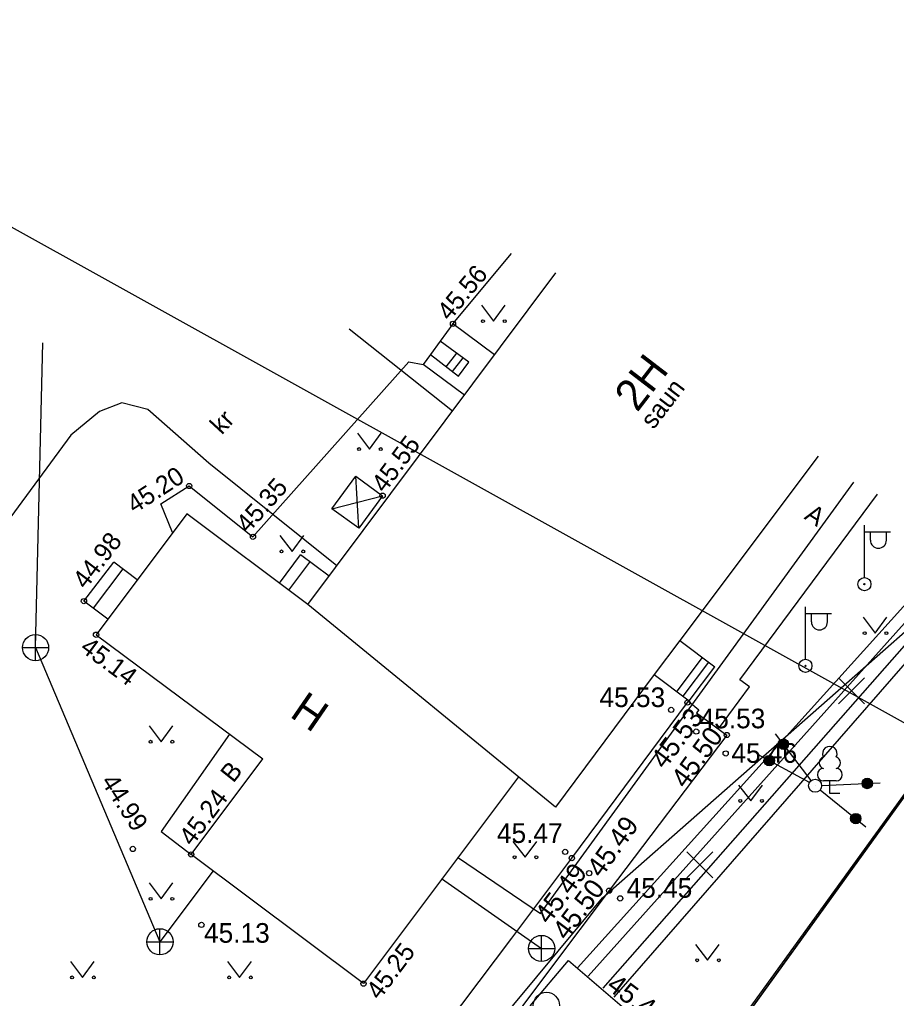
# Model space of a CAD drawing. Extents: x 641898 to 642152, y 6456148 to 6456452.
# Drawn here: x 642060.59 to 642094.09, y 6456368.2 to 6456405.58 of the extents above; entities that cross this region are included whole.
import ezdxf

# ---------------------------------------------------------------- set-up
doc = ezdxf.new("R2010")
doc.units = 0
for name, color, linetype in [('AED', 7, 'Continuous'), ('HALJASTUS', 7, 'Continuous'), ('HOONE', 7, 'Continuous'), ('HOONEDET', 7, 'Continuous'), ('KKAEV', 7, 'Continuous'), ('KORGUS', 7, 'Continuous'), ('KTRASS', 7, 'Continuous'), ('MPKAABEL', 7, 'Continuous'), ('PIIR', 7, 'Continuous'), ('POST', 7, 'Continuous'), ('PUU', 7, 'Continuous'), ('SIOHULIIN', 7, 'Continuous'), ('TEE', 7, 'Continuous'), ('TKAEV', 7, 'Continuous'), ('TTRASS', 7, 'Continuous'), ('VORMISTUS', 7, 'Continuous'), ('VTRASS', 7, 'Continuous')]:
    doc.layers.add(name, color=color, linetype=linetype)

msp = doc.modelspace()

# ---------------------------------------------------------------- linework, layer by layer
at = {"layer": 'AED'}
msp.add_lwpolyline([(642086.606, 6456365.23), (642097.139, 6456379.776)], dxfattribs=at)
at = {"layer": 'HALJASTUS'}
for p, q in [((642078.233, 6456394.667), (642078.696, 6456394.06)), ((642078.696, 6456394.06), (642079.142, 6456394.667)), ((642073.498, 6456389.786), (642073.961, 6456389.179)), ((642073.961, 6456389.179), (642074.407, 6456389.786)), ((642070.538, 6456385.877), (642071.001, 6456385.27)), ((642071.001, 6456385.27), (642071.447, 6456385.877)), ((642092.813, 6456382.751), (642093.276, 6456382.144)), ((642093.276, 6456382.144), (642093.722, 6456382.751)), ((642065.537, 6456378.607), (642066, 6456378)), ((642066, 6456378), (642066.446, 6456378.607)), ((642088.06, 6456376.347), (642088.523, 6456375.74)), ((642088.523, 6456375.74), (642088.969, 6456376.347)), ((642079.441, 6456374.194), (642079.904, 6456373.587)), ((642079.904, 6456373.587), (642080.35, 6456374.194)), ((642065.537, 6456372.607), (642066, 6456372)), ((642066, 6456372), (642066.446, 6456372.607)), ((642086.412, 6456370.26), (642086.875, 6456369.653)), ((642086.875, 6456369.653), (642087.321, 6456370.26)), ((642062.537, 6456369.607), (642063, 6456369)), ((642063, 6456369), (642063.446, 6456369.607)), ((642068.537, 6456369.607), (642069, 6456369)), ((642069, 6456369), (642069.446, 6456369.607))]:
    msp.add_line(p, q, dxfattribs=at)
for centre in [(642078.295, 6456394.06), (642079.124, 6456394.06), (642073.56, 6456389.179), (642074.389, 6456389.179), (642070.6, 6456385.27), (642071.429, 6456385.27), (642092.875, 6456382.144), (642093.704, 6456382.144), (642065.599, 6456378), (642066.428, 6456378), (642088.122, 6456375.74), (642088.951, 6456375.74), (642079.503, 6456373.587), (642080.332, 6456373.587), (642065.599, 6456372), (642066.428, 6456372), (642086.474, 6456369.653), (642087.303, 6456369.653), (642062.599, 6456369), (642063.428, 6456369), (642068.599, 6456369), (642069.428, 6456369)]:
    msp.add_circle(centre, 0.055, dxfattribs=at)
at = {"layer": 'HOONE'}
for p, q in [((642078.735, 6456392.773), (642077.148, 6456393.96)), ((642077.583, 6456391.231), (642076.011, 6456392.406)), ((642070.518, 6456384.056), (642071.325, 6456385.134)), ((642072.415, 6456384.319), (642071.325, 6456385.134)), ((642063.052, 6456383.371), (642064.19, 6456384.864)), ((642065.09, 6456384.189), (642064.19, 6456384.864)), ((642063.965, 6456382.687), (642063.052, 6456383.371)), ((642081.059, 6456375.502), (642071.609, 6456383.24))]:
    msp.add_line(p, q, dxfattribs=at)
for points in [[(642071.609, 6456383.24), (642081.082, 6456395.913)], [(642077.148, 6456393.96), (642076.662, 6456393.299), (642076.295, 6456392.785), (642076.011, 6456392.406)], [(642091.099, 6456388.904), (642085.809, 6456381.87), (642084.833, 6456380.572), (642081.059, 6456375.502)], [(642071.609, 6456383.24), (642066.976, 6456386.705), (642063.515, 6456382.087), (642069.884, 6456377.347)], [(642085.809, 6456381.87), (642087.149, 6456380.862)], [(642086.67, 6456381.223), (642085.694, 6456379.925)], [(642086.91, 6456381.042), (642085.934, 6456379.745)], [(642084.833, 6456380.572), (642086.173, 6456379.564)], [(642086.173, 6456379.564), (642087.149, 6456380.862)], [(642079.649, 6456376.657), (642073.731, 6456368.761), (642067.147, 6456373.696), (642069.884, 6456377.347)]]:
    msp.add_lwpolyline(points, dxfattribs=at)
at = {"layer": 'HOONEDET'}
for p, q in [((642076.892, 6456392.323), (642077.292, 6456392.841)), ((642077.129, 6456392.14), (642077.535, 6456392.664)), ((642073.547, 6456386.153), (642073.439, 6456388.138)), ((642072.526, 6456386.894), (642074.46, 6456387.397)), ((642070.879, 6456383.786), (642071.686, 6456384.864)), ((642063.421, 6456383.095), (642064.547, 6456384.597))]:
    msp.add_line(p, q, dxfattribs=at)
for points in [[(642076.295, 6456392.785), (642077.361, 6456391.96), (642077.76, 6456392.5), (642076.662, 6456393.299)], [(642074.46, 6456387.397), (642073.547, 6456386.153), (642072.526, 6456386.894), (642073.439, 6456388.138), (642074.46, 6456387.397)]]:
    msp.add_lwpolyline(points, dxfattribs=at)
at = {"layer": 'KKAEV'}
for p, q in [((642061.203, 6456381.093), (642061.203, 6456382.093)), ((642060.703, 6456381.593), (642061.703, 6456381.593)), ((642065.955, 6456369.858), (642065.955, 6456370.858)), ((642080.534, 6456369.605), (642080.534, 6456370.605)), ((642065.455, 6456370.358), (642066.455, 6456370.358)), ((642080.034, 6456370.105), (642081.034, 6456370.105))]:
    msp.add_line(p, q, dxfattribs=at)
for centre in [(642061.203, 6456381.593), (642065.955, 6456370.358), (642080.534, 6456370.105)]:
    msp.add_circle(centre, 0.5, dxfattribs=at)
at = {"layer": 'KORGUS'}
for centre in [(642077.148, 6456393.96), (642067.074, 6456387.767), (642074.46, 6456387.397), (642069.508, 6456385.828), (642063.052, 6456383.371), (642063.515, 6456382.087), (642086.106, 6456379.495), (642085.48, 6456379.215), (642086.442, 6456378.388), (642087.606, 6456378.256), (642087.566, 6456377.553), (642064.916, 6456373.905), (642067.147, 6456373.696), (642081.436, 6456373.792), (642081.688, 6456373.557), (642082.353, 6456372.98), (642083.115, 6456372.312), (642083.535, 6456372.016), (642067.538, 6456371.005), (642073.731, 6456368.761)]:
    msp.add_circle(centre, 0.1, dxfattribs=at)
at = {"layer": 'KTRASS'}
for p in [(642061.203, 6456381.593), (642067.986, 6456373.067)]:
    msp.add_line(p, (642065.955, 6456370.358), dxfattribs=at)
for points in [[(642073.18, 6456393.768), (642077.136, 6456390.634)], [(642061.203, 6456381.593), (642061.482, 6456393.237)], [(642076.713, 6456372.779), (642080.534, 6456370.105)]]:
    msp.add_lwpolyline(points, dxfattribs=at)
at = {"layer": 'MPKAABEL'}
msp.add_lwpolyline([(642042.36, 6456305.86), (642047.37, 6456314.74), (642052.34, 6456323.35), (642055.18, 6456328.48), (642057.58, 6456334.2), (642061.95, 6456342.69), (642065.5, 6456351.11), (642065.94, 6456351.48), (642068.02, 6456352.88), (642068.81, 6456353.66), (642074.015, 6456361.398), (642075.265, 6456362.909), (642082.862, 6456372.041), (642091.541, 6456379.68), (642096.542, 6456384.081)], dxfattribs=at)
at = {"layer": 'PIIR'}
for points in [[(642014.833, 6456379.743), (642022.41, 6456385.37), (642046.27, 6456403.18), (642048.75, 6456408.2), (642051.82, 6456407.19), (642085.36, 6456416.4), (642109.3, 6456396.57), (642073.4, 6456346.82), (642063.74, 6456333.42), (642017.92, 6456331.38), (641993.48, 6456331.76), (641987.367, 6456331.835)], [(642088.288, 6456334.305), (642063.74, 6456333.42), (642109.3, 6456396.57), (642134.8, 6456380.23), (642123.086, 6456366.473)]]:
    msp.add_lwpolyline(points, dxfattribs=at)
at = {"layer": 'POST'}
for p, q in [((642092.865, 6456384.268), (642092.865, 6456386.268)), ((642092.865, 6456386.018), (642093.865, 6456386.018)), ((642093.092, 6456385.697), (642093.092, 6456386.018)), ((642093.705, 6456385.697), (642093.705, 6456386.018)), ((642092.865, 6456384.018), (642092.865, 6456384.018)), ((642090.612, 6456381.147), (642090.612, 6456383.147)), ((642090.612, 6456382.897), (642091.612, 6456382.897)), ((642090.838, 6456382.576), (642090.838, 6456382.897)), ((642091.451, 6456382.576), (642091.451, 6456382.897)), ((642090.612, 6456380.897), (642090.612, 6456380.897))]:
    msp.add_line(p, q, dxfattribs=at)
for centre, radius in [((642092.865, 6456384.018), 0.25), ((642092.865, 6456384.018), 0.0234), ((642090.612, 6456380.897), 0.25), ((642090.612, 6456380.897), 0.0234), ((642090.981, 6456376.318), 0.25)]:
    msp.add_circle(centre, radius, dxfattribs=at)
for centre in [(642093.398, 6456385.697), (642091.145, 6456382.576)]:
    msp.add_arc(centre, 0.306, 180, 0, dxfattribs=at)
at = {"layer": 'PUU'}
for p, q in [((642091.783, 6456376.501), (642091.303, 6456376.501)), ((642091.543, 6456376.026), (642091.543, 6456376.501)), ((642091.923, 6456376.026), (642091.543, 6456376.026))]:
    msp.add_line(p, q, dxfattribs=at)
for centre, radius, start, end in [((642091.543, 6456377.546), 0.277, 332.5799, 207.4201), ((642091.373, 6456377.199), 0.233, 109.0217, 253.1415), ((642091.713, 6456377.199), 0.233, 286.8508, 70.9859), ((642091.305, 6456376.739), 0.238, 90.0016, 269.3953), ((642091.78, 6456376.739), 0.238, 270.6047, 89.9984)]:
    msp.add_arc(centre, radius, start, end, dxfattribs=at)
at = {"layer": 'SIOHULIIN'}
for p, q in [((642090.83, 6456376.517), (642089.47, 6456378.298)), ((642090.762, 6456376.439), (642088.797, 6456377.516)), ((642091.231, 6456376.329), (642093.469, 6456376.429)), ((642090.981, 6456376.318), (642090.981, 6456376.318)), ((642090.981, 6456376.318), (642090.981, 6456376.318)), ((642090.981, 6456376.318), (642090.981, 6456376.318)), ((642090.982, 6456376.318), (642090.982, 6456376.318)), ((642091.175, 6456376.161), (642092.919, 6456374.753))]:
    msp.add_line(p, q, dxfattribs=at)
for centre, radius in [((642089.771, 6456377.904), 0.199), ((642089.771, 6456377.904), 0.19), ((642089.771, 6456377.904), 0.18), ((642089.771, 6456377.904), 0.171), ((642089.771, 6456377.904), 0.162), ((642089.771, 6456377.904), 0.152), ((642089.771, 6456377.904), 0.143), ((642089.771, 6456377.904), 0.133), ((642089.771, 6456377.904), 0.124), ((642089.771, 6456377.904), 0.114), ((642089.771, 6456377.904), 0.105), ((642089.771, 6456377.904), 0.0953), ((642089.771, 6456377.904), 0.0858), ((642089.771, 6456377.904), 0.0763), ((642089.771, 6456377.904), 0.0669), ((642089.771, 6456377.904), 0.0574), ((642089.771, 6456377.904), 0.0479), ((642089.771, 6456377.904), 0.0385), ((642089.771, 6456377.904), 0.029), ((642089.771, 6456377.904), 0.0195), ((642089.771, 6456377.904), 0.0101), ((642089.771, 6456377.904), 0.00061), ((642089.233, 6456377.278), 0.199), ((642089.233, 6456377.278), 0.19), ((642089.233, 6456377.278), 0.18), ((642089.233, 6456377.278), 0.171), ((642089.233, 6456377.278), 0.162), ((642089.233, 6456377.278), 0.152), ((642089.233, 6456377.278), 0.143), ((642089.233, 6456377.278), 0.133), ((642089.233, 6456377.278), 0.124), ((642089.233, 6456377.278), 0.114), ((642089.233, 6456377.278), 0.105), ((642089.233, 6456377.278), 0.0953), ((642089.233, 6456377.278), 0.0858), ((642089.233, 6456377.278), 0.0763), ((642089.233, 6456377.278), 0.0669), ((642089.233, 6456377.278), 0.0574), ((642089.233, 6456377.278), 0.0479), ((642089.233, 6456377.278), 0.0385), ((642089.233, 6456377.278), 0.029), ((642089.233, 6456377.278), 0.0195), ((642089.233, 6456377.278), 0.0101), ((642089.233, 6456377.278), 0.00061), ((642092.973, 6456376.406), 0.199), ((642092.973, 6456376.406), 0.19), ((642092.973, 6456376.406), 0.18), ((642092.973, 6456376.406), 0.171), ((642092.973, 6456376.406), 0.162), ((642092.973, 6456376.406), 0.152), ((642092.973, 6456376.406), 0.143), ((642092.973, 6456376.406), 0.133), ((642092.973, 6456376.406), 0.124), ((642092.973, 6456376.406), 0.114), ((642092.973, 6456376.406), 0.105), ((642092.973, 6456376.406), 0.0953), ((642092.973, 6456376.406), 0.0858), ((642092.973, 6456376.406), 0.0763), ((642092.973, 6456376.406), 0.0669), ((642092.973, 6456376.406), 0.0574), ((642092.973, 6456376.406), 0.0479), ((642092.973, 6456376.406), 0.0385), ((642092.973, 6456376.406), 0.029), ((642092.973, 6456376.406), 0.0195), ((642092.973, 6456376.406), 0.0101), ((642092.973, 6456376.406), 0.00061), ((642092.532, 6456375.065), 0.199), ((642092.532, 6456375.065), 0.19), ((642092.532, 6456375.065), 0.18), ((642092.532, 6456375.065), 0.171), ((642092.532, 6456375.065), 0.162), ((642092.532, 6456375.065), 0.152), ((642092.532, 6456375.065), 0.143), ((642092.532, 6456375.065), 0.133), ((642092.532, 6456375.065), 0.124), ((642092.532, 6456375.065), 0.114), ((642092.532, 6456375.065), 0.105), ((642092.532, 6456375.065), 0.0953), ((642092.532, 6456375.065), 0.0858), ((642092.532, 6456375.065), 0.0763), ((642092.532, 6456375.065), 0.0669), ((642092.532, 6456375.065), 0.0574), ((642092.532, 6456375.065), 0.0479), ((642092.532, 6456375.065), 0.0385), ((642092.532, 6456375.065), 0.029), ((642092.532, 6456375.065), 0.0195), ((642092.532, 6456375.065), 0.0101), ((642092.532, 6456375.065), 0.00061)]:
    msp.add_circle(centre, radius, dxfattribs=at)
at = {"layer": 'TEE'}
for points in [[(642077.148, 6456393.96), (642079.384, 6456396.644)], [(642066.437, 6456385.986), (642065.986, 6456387.084), (642067.074, 6456387.767), (642069.508, 6456385.828), (642075.464, 6456392.505), (642076.011, 6456392.406)], [(642087.285, 6456378.491), (642088.477, 6456380.099), (642088.111, 6456380.37), (642093.359, 6456387.449)], [(642035.159, 6456294.737), (642036.89, 6456297.103), (642041.174, 6456302.984), (642044.24, 6456307.225), (642045.129, 6456308.47), (642045.603, 6456309.17), (642047.239, 6456312.312), (642050.208, 6456318.098), (642054.724, 6456326.967), (642058.163, 6456333.748), (642062.721, 6456342.673), (642066.238, 6456349.525), (642069.016, 6456354.973), (642071.844, 6456360.526), (642076.241, 6456366.306), (642079.394, 6456370.497), (642081.688, 6456373.557), (642086.106, 6456379.495), (642086.143, 6456379.552)], [(642086.143, 6456379.552), (642086.542, 6456379.217), (642086.456, 6456379.098), (642087.606, 6456378.256), (642083.115, 6456372.312), (642080.839, 6456369.283), (642077.741, 6456365.153), (642073.576, 6456359.641), (642070.739, 6456354.091), (642067.991, 6456348.596), (642064.585, 6456341.863), (642059.916, 6456332.701), (642056.418, 6456326.006), (642051.851, 6456317.094), (642047.291, 6456308.146), (642042.674, 6456301.758), (642038.063, 6456295.464), (642040.204, 6456289.729)], [(642068.616, 6456378.291), (642065.996, 6456374.574), (642067.147, 6456373.696)]]:
    msp.add_lwpolyline(points, dxfattribs=at)
at = {"layer": 'TKAEV'}
msp.add_lwpolyline([(642081.564, 6456369.639), (642083.786, 6456367.729), (642082.406, 6456366.092), (642080.101, 6456367.909), (642081.564, 6456369.639)], dxfattribs=at)
msp.add_circle((642080.717, 6456367.93), 0.5, dxfattribs=at)
at = {"layer": 'TTRASS'}
for p, q in [((642095.953, 6456384.937), (642081.91, 6456369.361)), ((642096.212, 6456384.561), (642082.308, 6456369.041)), ((642096.524, 6456384.108), (642082.87, 6456368.59)), ((642096.702, 6456383.616), (642083.294, 6456368.248)), ((642091.879, 6456380.441), (642092.869, 6456379.451)), ((642091.879, 6456379.451), (642092.869, 6456380.441)), ((642086.084, 6456373.796), (642087.074, 6456372.806)), ((642086.084, 6456372.806), (642087.074, 6456373.796))]:
    msp.add_line(p, q, dxfattribs=at)
msp.add_lwpolyline([(642072.71, 6456384.713), (642067.823, 6456388.634), (642065.486, 6456390.69), (642064.504, 6456390.944), (642063.651, 6456390.606), (642062.557, 6456389.709), (642059.295, 6456385.291), (642058.332, 6456383.326), (642057.87, 6456378.756), (642056.478, 6456367.363), (642056.549, 6456355.589), (642056.26, 6456348.815), (642056.88, 6456344.889), (642059.65, 6456338.474), (642059.761, 6456336.195), (642058.277, 6456332.253), (642056.208, 6456328.302), (642053.045, 6456322.857), (642046.785, 6456311.342)], dxfattribs=at)
at = {"layer": 'VORMISTUS'}
msp.add_lwpolyline([(642142.677, 6456351.905), (642046.799, 6456179.239), (641921.342, 6456248.902), (642017.221, 6456421.568), (642142.677, 6456351.905)], dxfattribs=at)
at = {"layer": 'VTRASS'}
msp.add_lwpolyline([(642077.317, 6456373.595), (642080.494, 6456371.441), (642092.462, 6456387.912)], dxfattribs=at)

# ---------------------------------------------------------------- texts
at = {"layer": 'HOONE'}
for s, height, rotation, p in [('2H', 1.2, 52.5029, (642084.185, 6456390.552)), ('saun', 0.7, 52.5029, (642084.809, 6456389.9)), ('H', 1.2, 325.4915, (642070.87, 6456378.981))]:
    msp.add_text(s, height=height, rotation=rotation, dxfattribs=at).set_placement(p)
at = {"layer": 'KORGUS'}
for s, height, rotation, p in [(' 45.56', 0.7, 50.2086, (642076.85, 6456393.835)), (' 45.55', 0.7, 53.5358, (642074.387, 6456387.26)), (' 45.20', 0.7, 32.7749, (642064.763, 6456386.553)), (' 45.35', 0.7, 48.2665, (642069.146, 6456385.737)), (' 44.98', 0.7, 52.6845, (642062.963, 6456383.584)), (' 45.14', 0.7, 323.3446, (642062.654, 6456381.65)), ('45.53', 0.75, 52.8685, (642085.238, 6456376.913)), ('45.50', 0.75, 54.0738, (642086.029, 6456376.177)), (' 44.99', 0.7, 302.7995, (642063.541, 6456376.697)), (' 45.24', 0.7, 53.1468, (642067.03, 6456373.769)), ('45.49', 0.75, 54.1487, (642082.811, 6456372.766)), ('45.49', 0.75, 53.1484, (642080.809, 6456370.988)), ('45.50', 0.75, 53.334, (642081.491, 6456370.374)), (' 45.25', 0.7, 53.1468, (642074.179, 6456367.892)), ('45.40', 0.75, 323.3449, (642082.971, 6456368.583))]:
    msp.add_text(s, height=height, rotation=rotation, dxfattribs=at).set_placement(p)
for s, p in [('45.53', (642082.745, 6456379.324)), ('45.53', (642086.569, 6456378.513)), ('45.46', (642087.784, 6456377.195)), ('45.47', (642078.828, 6456374.134)), ('45.45', (642083.78, 6456372.041)), ('45.13', (642067.639, 6456370.323))]:
    msp.add_text(s, height=0.75, dxfattribs=at).set_placement(p)
at = {"layer": 'TEE'}
for s, rotation, p in [('kr', 47.2906, (642068.318, 6456389.692)), ('A', 327.2648, (642090.531, 6456386.532)), ('B', 51.2345, (642068.755, 6456376.396))]:
    msp.add_text(s, height=0.7, rotation=rotation, dxfattribs=at).set_placement(p)

doc.saveas('drawing.dxf')
